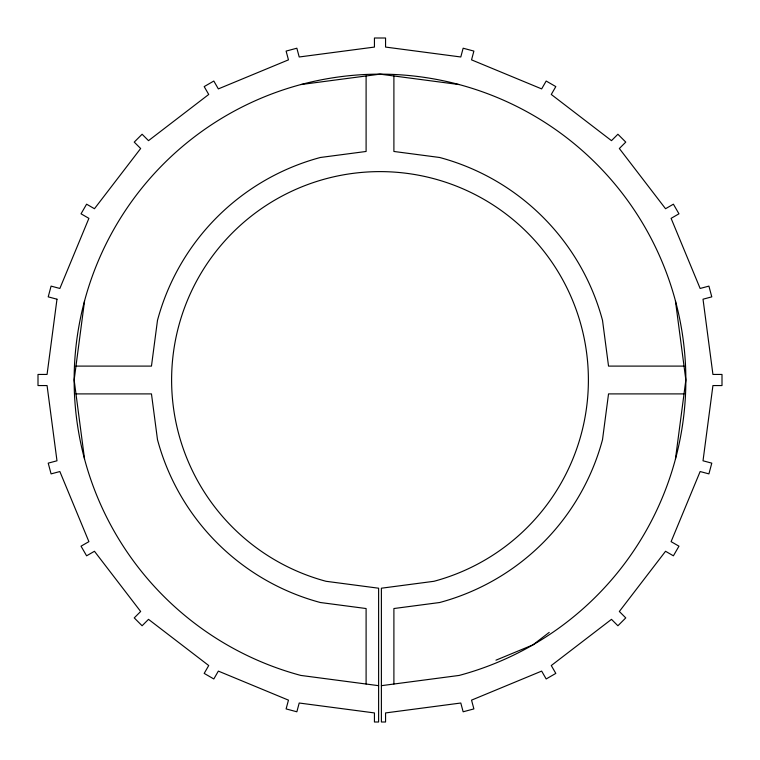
<?xml version="1.0" encoding="UTF-8"?>
<svg xmlns="http://www.w3.org/2000/svg" width="760" height="760" viewBox="0 0 760 760"><rect width="100%" height="100%" fill="white"/><g stroke="black" fill="none" stroke-linecap="round" stroke-linejoin="round"><path stroke-width="1.14" d="M84.569 300.837L74.147 380L84.569 459.163M675.431 459.163L685.852 380L675.431 300.837M549.223 632.377L532.931 644.879L495.976 660.183M300.837 84.569L380 74.147L459.163 84.569M381.387 685.672L459.163 675.431A305.852 305.852 0 0 0 630.543 204.573A305.852 305.852 0 0 0 129.457 204.573A305.852 305.852 0 0 0 300.837 675.431L378.613 685.672M75.981 366.101L151.468 366.101L157.482 320.378A230.365 230.365 0 0 1 320.378 157.482L366.101 151.468L366.101 75.981M684.019 366.101L608.532 366.101L602.519 320.378A230.365 230.365 0 0 0 439.622 157.482L393.898 151.468L393.898 75.981M75.981 393.898L151.468 393.898L157.482 439.622A230.365 230.365 0 0 0 320.378 602.519L366.101 608.532L366.101 684.019M684.019 393.898L608.532 393.898L602.519 439.622A230.365 230.365 0 0 1 439.622 602.519L393.898 608.532L393.898 684.019M56.981 299.202L47.072 374.442L38 374.442L38 385.558L47.072 385.558L56.981 460.798L48.212 463.144L51.091 473.888L59.859 471.542L88.901 541.652L81.035 546.183L86.602 555.817L94.459 551.275L140.657 611.486L134.235 617.899L142.101 625.765L148.513 619.343L208.725 665.542L204.184 673.398L213.816 678.965L218.348 671.099L288.458 700.14L286.111 708.909L296.856 711.788L299.202 703.019L374.442 712.928L374.442 722L378.613 722L378.613 588.211L326.059 581.295A208.401 208.401 0 0 1 209.294 260.471A208.401 208.401 0 0 1 550.706 260.471A208.401 208.401 0 0 1 433.941 581.295L381.387 588.211L381.387 722L385.558 722L385.558 712.928L460.798 703.019L463.144 711.788L473.888 708.909L471.542 700.14L541.652 671.099L546.183 678.965L555.817 673.398L551.275 665.542L611.486 619.343L617.899 625.765L625.765 617.899L619.343 611.486L665.542 551.275L673.398 555.817L678.965 546.183L671.099 541.652L700.14 471.542L708.909 473.888L711.788 463.144L703.019 460.798L712.928 385.558L722 385.558L722 374.442L712.928 374.442L703.019 299.202L711.788 296.856L708.909 286.111L700.14 288.458L671.099 218.348L678.965 213.816L673.398 204.184L665.542 208.725L619.343 148.513L625.765 142.101L617.899 134.235L611.486 140.657L551.275 94.459L555.817 86.602L546.183 81.035L541.652 88.901L471.542 59.859L473.888 51.091L463.144 48.212L460.798 56.981L385.558 47.072L385.558 38L374.442 38L374.442 47.072L299.202 56.981L296.856 48.212L286.111 51.091L288.458 59.859L218.348 88.901L213.816 81.035L204.184 86.602L208.725 94.459L148.513 140.657L142.101 134.235L134.235 142.101L140.657 148.513L94.459 208.725L86.602 204.184L81.035 213.816L88.901 218.348L59.859 288.458L51.091 286.111L48.212 296.856L56.981 299.202"/></g></svg>
